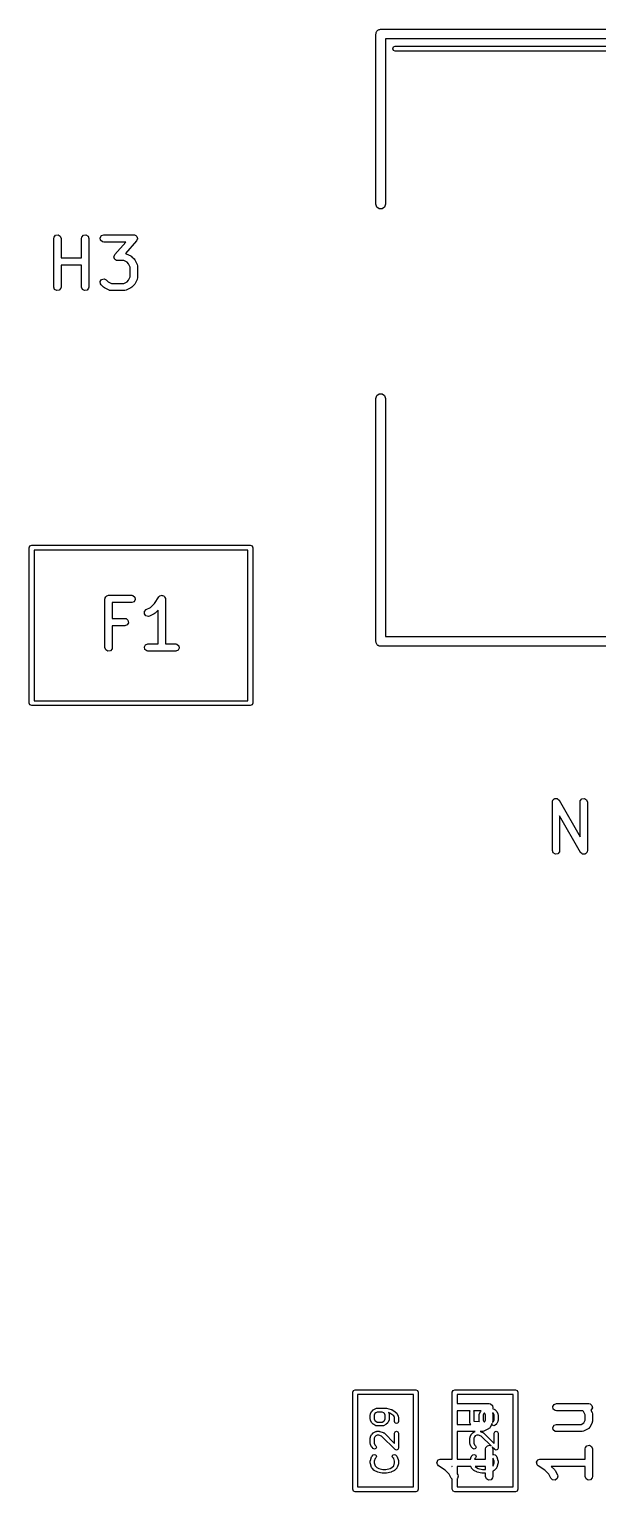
# Model space of a CAD drawing. Extents: x 0.14 to 2.87, y -2.36 to 0.08.
# Drawn here: x 0.143 to 0.604, y -1.19 to -0.005 of the extents above; entities that cross this region are included whole.
import ezdxf

# ---------------------------------------------------------------- set-up
doc = ezdxf.new("R2010")
doc.units = 0
doc.header["$MEASUREMENT"] = 0
doc.layers.add('BLACK', color=7, linetype='CONTINUOUS')

msp = doc.modelspace()

# ---------------------------------------------------------------- linework, layer by layer
at = {"layer": 'BLACK', "linetype": 'CONTINUOUS'}
for p, q in [((0.424016, -0.009035), (0.424208, -0.008442)), ((0.424016, -0.14683), (0.424016, -0.009035)), ((0.424208, -0.007819), (0.424575, -0.007314)), ((0.424208, -0.008442), (0.424208, -0.007819)), ((0.424575, -0.007314), (0.424768, -0.006721)), ((0.424768, -0.006721), (0.425272, -0.006354)), ((0.425272, -0.006354), (0.425639, -0.00585)), ((0.425639, -0.00585), (0.426232, -0.005657)), ((0.426232, -0.005657), (0.426736, -0.005291)), ((0.426736, -0.005291), (0.42736, -0.005291)), ((0.42736, -0.005291), (0.427953, -0.005098)), ((0.427953, -0.005098), (0.979134, -0.005098)), ((0.975197, -0.012972), (0.43189, -0.012972)), ((0.43189, -0.012972), (0.43189, -0.14683)), ((0.437795, -0.020846), (0.438372, -0.019454)), ((0.438372, -0.022238), (0.437795, -0.020846)), ((0.438372, -0.019454), (0.439764, -0.018878)), ((0.439764, -0.022815), (0.438372, -0.022238)), ((0.439764, -0.018878), (0.967323, -0.018878)), ((0.967323, -0.022815), (0.439764, -0.022815)), ((0.424768, -0.149145), (0.424016, -0.14683)), ((0.426736, -0.150575), (0.424768, -0.149145)), ((0.429169, -0.150575), (0.426736, -0.150575)), ((0.431138, -0.149145), (0.429169, -0.150575)), ((0.43189, -0.14683), (0.431138, -0.149145)), ((0.163114, -0.174599), (0.163292, -0.173589)), ((0.163114, -0.213969), (0.163114, -0.174599)), ((0.163292, -0.173589), (0.16459, -0.172042)), ((0.16459, -0.172042), (0.166579, -0.171691)), ((0.166579, -0.171691), (0.168329, -0.172701)), ((0.168329, -0.172701), (0.169019, -0.174599)), ((0.169019, -0.174599), (0.169019, -0.190394)), ((0.185611, -0.174599), (0.185789, -0.173589)), ((0.185611, -0.190394), (0.185611, -0.174599)), ((0.185789, -0.173589), (0.187088, -0.172042)), ((0.187088, -0.172042), (0.189077, -0.171691)), ((0.189077, -0.171691), (0.190826, -0.172701)), ((0.190826, -0.172701), (0.191517, -0.174599)), ((0.191517, -0.174599), (0.191517, -0.213969)), ((0.200654, -0.174086), (0.201664, -0.172337)), ((0.201005, -0.176076), (0.200654, -0.174086)), ((0.202552, -0.177374), (0.201005, -0.176076)), ((0.201664, -0.172337), (0.203562, -0.171646)), ((0.203562, -0.177552), (0.202552, -0.177374)), ((0.203562, -0.171646), (0.227934, -0.171646)), ((0.221427, -0.177552), (0.203562, -0.177552)), ((0.212588, -0.187653), (0.221427, -0.177552)), ((0.230156, -0.176544), (0.2212, -0.186779)), ((0.227934, -0.171646), (0.228371, -0.171724)), ((0.228371, -0.171724), (0.228507, -0.171703)), ((0.228507, -0.171703), (0.228611, -0.171766)), ((0.228611, -0.171766), (0.228944, -0.171824)), ((0.228944, -0.171824), (0.229554, -0.172336)), ((0.229554, -0.172336), (0.230235, -0.172748)), ((0.230444, -0.175801), (0.230156, -0.176544)), ((0.230235, -0.172748), (0.230311, -0.172971)), ((0.230311, -0.172971), (0.230491, -0.173123)), ((0.230842, -0.175112), (0.230444, -0.175801)), ((0.230491, -0.173123), (0.230629, -0.173907)), ((0.230629, -0.173907), (0.230886, -0.17466)), ((0.230886, -0.17466), (0.230801, -0.17488)), ((0.230801, -0.17488), (0.230842, -0.175112)), ((0.211859, -0.189536), (0.211944, -0.189317)), ((0.212115, -0.19029), (0.211859, -0.189536)), ((0.211903, -0.189085), (0.212301, -0.188395)), ((0.211944, -0.189317), (0.211903, -0.189085)), ((0.212301, -0.188395), (0.212588, -0.187653)), ((0.2212, -0.186779), (0.221445, -0.186823)), ((0.221445, -0.186823), (0.22158, -0.186936)), ((0.22158, -0.186936), (0.221755, -0.186956)), ((0.221755, -0.186956), (0.225505, -0.188831)), ((0.225505, -0.188831), (0.226214, -0.189357)), ((0.226214, -0.189357), (0.226272, -0.189384)), ((0.226272, -0.189384), (0.228147, -0.191259)), ((0.169019, -0.190394), (0.185611, -0.190394)), ((0.185611, -0.1963), (0.169019, -0.1963)), ((0.169019, -0.1963), (0.169019, -0.213969)), ((0.185611, -0.213969), (0.185611, -0.1963)), ((0.212253, -0.191074), (0.212115, -0.19029)), ((0.212434, -0.191225), (0.212253, -0.191074)), ((0.21251, -0.191448), (0.212434, -0.191225)), ((0.213191, -0.19186), (0.21251, -0.191448)), ((0.213801, -0.192372), (0.213191, -0.19186)), ((0.214133, -0.192431), (0.213801, -0.192372)), ((0.214238, -0.192494), (0.214133, -0.192431)), ((0.214373, -0.192473), (0.214238, -0.192494)), ((0.214811, -0.19255), (0.214373, -0.192473)), ((0.219738, -0.19255), (0.214811, -0.19255)), ((0.222435, -0.193899), (0.219738, -0.19255)), ((0.223632, -0.195096), (0.222435, -0.193899)), ((0.224981, -0.197793), (0.223632, -0.195096)), ((0.224981, -0.205773), (0.224981, -0.197793)), ((0.228147, -0.191259), (0.228653, -0.191982)), ((0.228653, -0.191982), (0.2287, -0.192026)), ((0.2287, -0.192026), (0.230575, -0.195776)), ((0.230575, -0.195776), (0.230867, -0.196759)), ((0.230867, -0.196759), (0.230826, -0.19693)), ((0.230826, -0.19693), (0.230887, -0.197096)), ((0.230887, -0.197096), (0.230887, -0.20647)), ((0.20071, -0.209455), (0.201868, -0.207801)), ((0.200886, -0.211468), (0.20071, -0.209455)), ((0.201474, -0.212308), (0.200886, -0.211468)), ((0.203349, -0.214182), (0.201474, -0.212308)), ((0.201868, -0.207801), (0.203819, -0.207278)), ((0.203819, -0.207278), (0.20565, -0.208132)), ((0.20565, -0.208132), (0.207186, -0.209668)), ((0.207186, -0.209668), (0.209883, -0.211016)), ((0.209883, -0.211016), (0.219738, -0.211016)), ((0.219738, -0.211016), (0.222435, -0.209668)), ((0.222435, -0.209668), (0.223632, -0.208471)), ((0.223632, -0.208471), (0.224981, -0.205773)), ((0.228147, -0.212308), (0.226272, -0.214182)), ((0.228174, -0.212249), (0.228147, -0.212308)), ((0.2287, -0.21154), (0.228174, -0.212249)), ((0.230575, -0.207791), (0.2287, -0.21154)), ((0.230595, -0.207615), (0.230575, -0.207791)), ((0.230709, -0.20748), (0.230595, -0.207615)), ((0.230887, -0.20647), (0.230709, -0.20748)), ((0.163805, -0.215867), (0.163114, -0.213969)), ((0.165554, -0.216877), (0.163805, -0.215867)), ((0.167543, -0.216526), (0.165554, -0.216877)), ((0.168841, -0.214979), (0.167543, -0.216526)), ((0.169019, -0.213969), (0.168841, -0.214979)), ((0.186302, -0.215867), (0.185611, -0.213969)), ((0.188051, -0.216877), (0.186302, -0.215867)), ((0.19004, -0.216526), (0.188051, -0.216877)), ((0.191339, -0.214979), (0.19004, -0.216526)), ((0.191517, -0.213969), (0.191339, -0.214979)), ((0.203407, -0.21421), (0.203349, -0.214182)), ((0.204116, -0.214736), (0.203407, -0.21421)), ((0.207866, -0.21661), (0.204116, -0.214736)), ((0.208041, -0.21663), (0.207866, -0.21661)), ((0.208176, -0.216744), (0.208041, -0.21663)), ((0.209186, -0.216922), (0.208176, -0.216744)), ((0.220435, -0.216922), (0.209186, -0.216922)), ((0.220601, -0.216862), (0.220435, -0.216922)), ((0.220772, -0.216903), (0.220601, -0.216862)), ((0.221755, -0.21661), (0.220772, -0.216903)), ((0.225505, -0.214736), (0.221755, -0.21661)), ((0.225549, -0.214689), (0.225505, -0.214736)), ((0.226272, -0.214182), (0.225549, -0.214689)), ((0.424016, -0.304311), (0.424768, -0.301997)), ((0.424016, -0.501161), (0.424016, -0.304311)), ((0.424768, -0.301997), (0.426736, -0.300566)), ((0.426736, -0.300566), (0.429169, -0.300566)), ((0.429169, -0.300566), (0.431138, -0.301997)), ((0.431138, -0.301997), (0.43189, -0.304311)), ((0.43189, -0.304311), (0.43189, -0.497224)), ((0.143209, -0.425197), (0.143785, -0.423805)), ((0.143209, -0.551181), (0.143209, -0.425197)), ((0.143785, -0.423805), (0.145177, -0.423228)), ((0.145177, -0.423228), (0.322343, -0.423228)), ((0.322343, -0.423228), (0.323734, -0.423805)), ((0.323734, -0.423805), (0.324311, -0.425197)), ((0.324311, -0.425197), (0.324311, -0.551181)), ((0.147146, -0.427165), (0.147146, -0.549213)), ((0.320374, -0.427165), (0.147146, -0.427165)), ((0.320374, -0.549213), (0.320374, -0.427165)), ((0.20456, -0.466725), (0.204628, -0.466342)), ((0.20456, -0.506095), (0.20456, -0.466725)), ((0.204605, -0.466212), (0.204671, -0.466099)), ((0.204628, -0.466342), (0.204605, -0.466212)), ((0.204671, -0.466099), (0.204738, -0.465715)), ((0.204738, -0.465715), (0.205232, -0.465128)), ((0.205232, -0.465128), (0.205615, -0.464463)), ((0.205615, -0.464463), (0.205865, -0.464372)), ((0.205865, -0.464372), (0.206037, -0.464168)), ((0.206037, -0.464168), (0.206792, -0.464035)), ((0.206792, -0.464035), (0.207513, -0.463772)), ((0.207513, -0.463772), (0.226261, -0.463772)), ((0.226261, -0.469678), (0.210466, -0.469678)), ((0.210466, -0.469678), (0.210466, -0.48252)), ((0.226261, -0.463772), (0.227271, -0.46395)), ((0.228159, -0.468987), (0.226261, -0.469678)), ((0.227271, -0.46395), (0.228818, -0.465249)), ((0.229169, -0.467238), (0.228159, -0.468987)), ((0.228818, -0.465249), (0.229169, -0.467238)), ((0.238064, -0.475333), (0.241385, -0.473672)), ((0.241385, -0.473672), (0.244588, -0.470468)), ((0.244588, -0.470468), (0.248176, -0.465087)), ((0.248176, -0.465087), (0.248884, -0.464346)), ((0.248884, -0.464346), (0.249047, -0.464298)), ((0.249047, -0.464298), (0.249156, -0.464168)), ((0.249156, -0.464168), (0.25, -0.464019)), ((0.25, -0.464019), (0.250823, -0.463779)), ((0.250823, -0.463779), (0.250978, -0.463847)), ((0.250978, -0.463847), (0.251145, -0.463817)), ((0.251145, -0.463817), (0.251888, -0.464246)), ((0.251888, -0.464246), (0.252672, -0.46459)), ((0.252672, -0.46459), (0.252748, -0.464742)), ((0.252748, -0.464742), (0.252895, -0.464827)), ((0.252895, -0.464827), (0.253188, -0.465632)), ((0.253188, -0.465632), (0.253568, -0.466401)), ((0.253568, -0.466401), (0.253527, -0.466566)), ((0.253527, -0.466566), (0.253585, -0.466725)), ((0.253585, -0.466725), (0.253585, -0.503142)), ((0.210466, -0.48252), (0.220636, -0.48252)), ((0.220636, -0.48252), (0.221646, -0.482698)), ((0.221646, -0.482698), (0.223194, -0.483996)), ((0.223194, -0.483996), (0.223544, -0.485986)), ((0.236554, -0.478816), (0.236675, -0.476799)), ((0.237757, -0.480438), (0.236554, -0.478816)), ((0.236675, -0.476799), (0.238064, -0.475333)), ((0.239722, -0.480907), (0.237757, -0.480438)), ((0.240705, -0.480615), (0.239722, -0.480907)), ((0.244454, -0.47874), (0.240705, -0.480615)), ((0.244498, -0.478693), (0.244454, -0.47874)), ((0.245222, -0.478187), (0.244498, -0.478693)), ((0.24768, -0.475729), (0.245222, -0.478187)), ((0.24768, -0.503142), (0.24768, -0.475729)), ((0.220636, -0.488426), (0.210466, -0.488426)), ((0.210466, -0.488426), (0.210466, -0.506095)), ((0.222534, -0.487735), (0.220636, -0.488426)), ((0.223544, -0.485986), (0.222534, -0.487735)), ((0.43189, -0.497224), (0.975197, -0.497224)), ((0.205251, -0.507993), (0.20456, -0.506095)), ((0.207, -0.509003), (0.205251, -0.507993)), ((0.208989, -0.508652), (0.207, -0.509003)), ((0.210288, -0.507105), (0.208989, -0.508652)), ((0.210466, -0.506095), (0.210288, -0.507105)), ((0.236476, -0.505582), (0.237486, -0.503833)), ((0.236827, -0.507572), (0.236476, -0.505582)), ((0.238374, -0.50887), (0.236827, -0.507572)), ((0.237486, -0.503833), (0.239384, -0.503142)), ((0.239384, -0.509048), (0.238374, -0.50887)), ((0.239384, -0.503142), (0.24768, -0.503142)), ((0.261881, -0.509048), (0.239384, -0.509048)), ((0.253585, -0.503142), (0.261881, -0.503142)), ((0.261881, -0.503142), (0.262891, -0.503321)), ((0.263779, -0.508357), (0.261881, -0.509048)), ((0.262891, -0.503321), (0.264438, -0.504619)), ((0.264789, -0.506608), (0.263779, -0.508357)), ((0.264438, -0.504619), (0.264789, -0.506608)), ((0.424208, -0.501754), (0.424016, -0.501161)), ((0.424208, -0.502378), (0.424208, -0.501754)), ((0.424575, -0.502882), (0.424208, -0.502378)), ((0.424768, -0.503475), (0.424575, -0.502882)), ((0.425272, -0.503842), (0.424768, -0.503475)), ((0.425639, -0.504346), (0.425272, -0.503842)), ((0.426232, -0.504539), (0.425639, -0.504346)), ((0.426736, -0.504905), (0.426232, -0.504539)), ((0.42736, -0.504905), (0.426736, -0.504905)), ((0.427953, -0.505098), (0.42736, -0.504905)), ((0.979134, -0.505098), (0.427953, -0.505098)), ((0.143785, -0.552573), (0.143209, -0.551181)), ((0.145177, -0.55315), (0.143785, -0.552573)), ((0.322343, -0.55315), (0.145177, -0.55315)), ((0.147146, -0.549213), (0.320374, -0.549213)), ((0.323734, -0.552573), (0.322343, -0.55315)), ((0.324311, -0.551181), (0.323734, -0.552573)), ((0.567107, -0.631292), (0.567285, -0.630282)), ((0.567107, -0.670662), (0.567107, -0.631292)), ((0.567285, -0.630282), (0.567461, -0.630073)), ((0.567461, -0.630073), (0.567509, -0.629804)), ((0.567509, -0.629804), (0.568094, -0.629318)), ((0.568094, -0.629318), (0.568584, -0.628735)), ((0.568584, -0.628735), (0.568852, -0.628687)), ((0.568852, -0.628687), (0.569062, -0.628513)), ((0.569062, -0.628513), (0.569823, -0.628516)), ((0.569823, -0.628516), (0.570573, -0.628384)), ((0.570573, -0.628384), (0.570809, -0.628521)), ((0.570809, -0.628521), (0.571082, -0.628522)), ((0.571082, -0.628522), (0.571663, -0.629014)), ((0.571663, -0.629014), (0.572322, -0.629394)), ((0.572322, -0.629394), (0.572415, -0.629651)), ((0.572415, -0.629651), (0.572624, -0.629827)), ((0.572624, -0.629827), (0.589604, -0.659543)), ((0.589604, -0.631292), (0.589782, -0.630282)), ((0.589604, -0.659543), (0.589604, -0.631292)), ((0.589782, -0.630282), (0.591081, -0.628735)), ((0.591081, -0.628735), (0.59307, -0.628384)), ((0.59307, -0.628384), (0.594819, -0.629394)), ((0.594819, -0.629394), (0.59551, -0.631292)), ((0.59551, -0.631292), (0.59551, -0.670662)), ((0.589993, -0.672127), (0.573013, -0.642411)), ((0.573013, -0.642411), (0.573013, -0.670662)), ((0.567798, -0.67256), (0.567107, -0.670662)), ((0.569547, -0.67357), (0.567798, -0.67256)), ((0.571536, -0.673219), (0.569547, -0.67357)), ((0.572835, -0.671672), (0.571536, -0.673219)), ((0.573013, -0.670662), (0.572835, -0.671672)), ((0.590202, -0.672304), (0.589993, -0.672127)), ((0.590295, -0.67256), (0.590202, -0.672304)), ((0.590954, -0.672941), (0.590295, -0.67256)), ((0.591535, -0.673432), (0.590954, -0.672941)), ((0.591808, -0.673434), (0.591535, -0.673432)), ((0.592044, -0.67357), (0.591808, -0.673434)), ((0.592794, -0.673438), (0.592044, -0.67357)), ((0.593555, -0.673441), (0.592794, -0.673438)), ((0.593765, -0.673267), (0.593555, -0.673441)), ((0.594034, -0.673219), (0.593765, -0.673267)), ((0.594523, -0.672636), (0.594034, -0.673219)), ((0.595108, -0.67215), (0.594523, -0.672636)), ((0.595156, -0.671881), (0.595108, -0.67215)), ((0.595332, -0.671672), (0.595156, -0.671881)), ((0.59551, -0.670662), (0.595332, -0.671672)), ((0.405315, -1.10945), (0.405892, -1.10806)), ((0.405315, -1.18819), (0.405315, -1.10945)), ((0.405892, -1.10806), (0.407283, -1.10748)), ((0.407283, -1.10748), (0.456496, -1.10748)), ((0.409252, -1.11142), (0.409252, -1.18622)), ((0.454528, -1.11142), (0.409252, -1.11142)), ((0.454528, -1.18622), (0.454528, -1.11142)), ((0.456496, -1.10748), (0.457888, -1.10806)), ((0.457888, -1.10806), (0.458465, -1.10945)), ((0.458465, -1.10945), (0.458465, -1.18819)), ((0.486024, -1.10945), (0.4866, -1.10806)), ((0.486024, -1.16368), (0.486024, -1.10945)), ((0.4866, -1.10806), (0.487992, -1.10748)), ((0.487992, -1.10748), (0.537205, -1.10748)), ((0.489961, -1.11142), (0.489961, -1.11868)), ((0.535236, -1.11142), (0.489961, -1.11142)), ((0.535236, -1.18622), (0.535236, -1.11142)), ((0.537205, -1.10748), (0.538597, -1.10806)), ((0.538597, -1.10806), (0.539173, -1.10945)), ((0.539173, -1.10945), (0.539173, -1.18819)), ((0.419739, -1.12702), (0.420676, -1.12515)), ((0.420676, -1.12515), (0.420872, -1.12498)), ((0.420872, -1.12498), (0.420971, -1.12474)), ((0.420971, -1.12474), (0.421909, -1.1238)), ((0.421909, -1.1238), (0.422148, -1.1237)), ((0.422148, -1.1237), (0.422318, -1.12351)), ((0.422318, -1.12351), (0.424193, -1.12257)), ((0.425269, -1.12555), (0.423955, -1.12621)), ((0.424193, -1.12257), (0.424558, -1.12254)), ((0.424558, -1.12254), (0.424897, -1.1224)), ((0.424897, -1.1224), (0.432396, -1.1224)), ((0.429212, -1.12555), (0.425269, -1.12555)), ((0.430526, -1.12621), (0.429212, -1.12555)), ((0.432396, -1.1224), (0.432581, -1.12248)), ((0.432581, -1.12248), (0.432778, -1.12245)), ((0.432778, -1.12245), (0.436528, -1.12339)), ((0.436528, -1.12339), (0.436749, -1.12355)), ((0.436749, -1.12355), (0.437019, -1.12361)), ((0.437019, -1.12361), (0.439831, -1.12548)), ((0.439831, -1.12548), (0.439922, -1.12561)), ((0.439922, -1.12561), (0.440071, -1.12568)), ((0.440071, -1.12568), (0.441009, -1.12661)), ((0.489961, -1.11868), (0.515938, -1.11868)), ((0.500417, -1.12459), (0.489961, -1.12459)), ((0.489961, -1.12459), (0.489961, -1.13555)), ((0.500281, -1.12492), (0.500417, -1.12459)), ((0.500281, -1.13429), (0.500281, -1.12492)), ((0.509331, -1.12459), (0.503295, -1.12459)), ((0.503295, -1.12459), (0.503431, -1.12492)), ((0.503431, -1.12492), (0.503431, -1.13286)), ((0.507947, -1.12702), (0.508884, -1.12515)), ((0.508884, -1.12515), (0.50908, -1.12498)), ((0.50908, -1.12498), (0.509179, -1.12474)), ((0.509179, -1.12474), (0.509331, -1.12459)), ((0.515938, -1.11868), (0.516948, -1.11886)), ((0.516948, -1.11886), (0.518495, -1.12016)), ((0.518495, -1.12016), (0.518846, -1.12215)), ((0.518846, -1.12215), (0.518578, -1.12261)), ((0.518578, -1.12261), (0.520371, -1.12351)), ((0.520371, -1.12351), (0.520541, -1.1237)), ((0.520541, -1.1237), (0.52078, -1.1238)), ((0.52078, -1.1238), (0.521717, -1.12474)), ((0.521717, -1.12474), (0.521817, -1.12498)), ((0.521817, -1.12498), (0.522012, -1.12515)), ((0.522012, -1.12515), (0.52295, -1.12702)), ((0.567492, -1.12112), (0.568502, -1.11937)), ((0.567843, -1.12311), (0.567492, -1.12112)), ((0.56939, -1.12441), (0.567843, -1.12311)), ((0.568502, -1.11937), (0.5704, -1.11868)), ((0.5704, -1.12459), (0.56939, -1.12441)), ((0.5704, -1.11868), (0.596646, -1.11868)), ((0.591674, -1.12459), (0.5704, -1.12459)), ((0.592345, -1.12526), (0.591674, -1.12459)), ((0.593694, -1.12796), (0.592345, -1.12526)), ((0.596646, -1.11868), (0.597656, -1.11886)), ((0.597656, -1.11886), (0.599204, -1.12016)), ((0.598544, -1.1239), (0.598309, -1.12398)), ((0.598309, -1.12398), (0.599287, -1.12594)), ((0.599554, -1.12215), (0.598544, -1.1239)), ((0.599204, -1.12016), (0.599554, -1.12215)), ((0.419573, -1.12773), (0.419713, -1.12739)), ((0.419573, -1.13148), (0.419573, -1.12773)), ((0.419713, -1.13182), (0.419573, -1.13148)), ((0.419713, -1.12739), (0.419739, -1.12702)), ((0.419739, -1.13218), (0.419713, -1.13182)), ((0.420676, -1.13406), (0.419739, -1.13218)), ((0.420872, -1.13423), (0.420676, -1.13406)), ((0.420971, -1.13447), (0.420872, -1.13423)), ((0.421909, -1.1354), (0.420971, -1.13447)), ((0.422148, -1.1355), (0.421909, -1.1354)), ((0.422318, -1.1357), (0.422148, -1.1355)), ((0.424193, -1.13664), (0.422318, -1.1357)), ((0.423379, -1.12679), (0.422722, -1.1281)), ((0.422722, -1.1281), (0.422722, -1.13111)), ((0.422722, -1.13111), (0.423379, -1.13242)), ((0.423955, -1.12621), (0.423379, -1.12679)), ((0.423379, -1.13242), (0.423955, -1.133)), ((0.423955, -1.133), (0.425269, -1.13365)), ((0.424558, -1.13666), (0.424193, -1.13664)), ((0.424897, -1.1368), (0.424558, -1.13666)), ((0.429584, -1.1368), (0.424897, -1.1368)), ((0.425269, -1.13365), (0.429212, -1.13365)), ((0.429212, -1.13365), (0.430526, -1.133)), ((0.429923, -1.13666), (0.429584, -1.1368)), ((0.430288, -1.13664), (0.429923, -1.13666)), ((0.432163, -1.1357), (0.430288, -1.13664)), ((0.431102, -1.12679), (0.430526, -1.12621)), ((0.430526, -1.133), (0.431102, -1.13242)), ((0.431759, -1.1281), (0.431102, -1.12679)), ((0.431102, -1.13242), (0.431759, -1.13111)), ((0.431759, -1.13111), (0.431759, -1.1281)), ((0.432333, -1.1355), (0.432163, -1.1357)), ((0.432572, -1.1354), (0.432333, -1.1355)), ((0.43351, -1.13447), (0.432572, -1.1354)), ((0.433609, -1.13423), (0.43351, -1.13447)), ((0.433805, -1.13406), (0.433609, -1.13423)), ((0.434742, -1.13218), (0.433805, -1.13406)), ((0.435499, -1.12638), (0.434265, -1.12607)), ((0.434265, -1.12607), (0.434742, -1.12702)), ((0.434742, -1.12702), (0.434768, -1.12739)), ((0.434768, -1.13182), (0.434742, -1.13218)), ((0.434768, -1.12739), (0.434908, -1.12773)), ((0.434908, -1.13148), (0.434768, -1.13182)), ((0.434908, -1.12773), (0.434908, -1.13148)), ((0.437955, -1.12801), (0.435499, -1.12638)), ((0.438601, -1.12866), (0.437955, -1.12801)), ((0.439258, -1.12997), (0.438601, -1.12866)), ((0.439258, -1.13335), (0.439258, -1.12997)), ((0.439719, -1.13447), (0.439258, -1.13335)), ((0.440833, -1.13493), (0.439719, -1.13447)), ((0.441946, -1.13447), (0.440833, -1.13493)), ((0.441009, -1.12661), (0.441108, -1.12685)), ((0.441108, -1.12685), (0.441304, -1.12702)), ((0.441304, -1.12702), (0.442241, -1.1289)), ((0.442407, -1.13335), (0.441946, -1.13447)), ((0.442241, -1.1289), (0.442267, -1.12926)), ((0.442267, -1.12926), (0.442407, -1.1296)), ((0.442407, -1.1296), (0.442407, -1.13335)), ((0.489961, -1.13555), (0.501109, -1.13555)), ((0.500484, -1.13478), (0.500281, -1.13429)), ((0.500637, -1.13529), (0.500484, -1.13478)), ((0.500711, -1.13533), (0.500637, -1.13529)), ((0.500743, -1.1354), (0.500711, -1.13533)), ((0.501109, -1.13555), (0.500743, -1.1354)), ((0.503431, -1.13286), (0.50805, -1.13333)), ((0.507781, -1.12773), (0.507921, -1.12739)), ((0.507781, -1.13241), (0.507781, -1.12773)), ((0.507921, -1.13275), (0.507781, -1.13241)), ((0.507921, -1.12739), (0.507947, -1.12702)), ((0.507947, -1.13312), (0.507921, -1.13275)), ((0.50805, -1.13333), (0.507947, -1.13312)), ((0.511587, -1.12679), (0.51093, -1.1281)), ((0.51093, -1.1281), (0.51093, -1.13204)), ((0.51093, -1.13204), (0.511587, -1.13336)), ((0.512129, -1.12624), (0.511587, -1.12679)), ((0.511587, -1.13336), (0.512129, -1.1339)), ((0.512985, -1.12796), (0.512129, -1.12624)), ((0.512129, -1.1339), (0.512985, -1.13219)), ((0.512985, -1.13219), (0.512985, -1.12796)), ((0.51821, -1.13494), (0.516704, -1.13795)), ((0.518092, -1.13523), (0.51821, -1.13494)), ((0.518553, -1.13634), (0.518092, -1.13523)), ((0.519666, -1.1368), (0.518553, -1.13634)), ((0.518594, -1.13407), (0.51931, -1.13336)), ((0.518599, -1.13403), (0.518594, -1.13407)), ((0.518712, -1.13389), (0.518599, -1.13403)), ((0.518734, -1.12621), (0.518646, -1.12617)), ((0.518646, -1.12617), (0.518871, -1.12692)), ((0.518891, -1.13288), (0.518712, -1.13389)), ((0.51931, -1.12679), (0.518734, -1.12621)), ((0.518871, -1.12692), (0.51883, -1.12709)), ((0.51883, -1.12709), (0.518891, -1.12726)), ((0.518891, -1.12726), (0.518891, -1.13288)), ((0.519966, -1.1281), (0.51931, -1.12679)), ((0.51931, -1.13336), (0.519966, -1.13204)), ((0.52078, -1.13634), (0.519666, -1.1368)), ((0.519966, -1.13204), (0.519966, -1.1281)), ((0.521717, -1.1354), (0.52078, -1.13634)), ((0.521817, -1.13516), (0.521717, -1.1354)), ((0.522012, -1.13499), (0.521817, -1.13516)), ((0.52295, -1.13312), (0.522012, -1.13499)), ((0.52295, -1.12702), (0.522976, -1.12739)), ((0.522976, -1.13275), (0.52295, -1.13312)), ((0.522976, -1.12739), (0.523116, -1.12773)), ((0.523116, -1.13241), (0.522976, -1.13275)), ((0.523116, -1.12773), (0.523116, -1.13241)), ((0.567492, -1.13799), (0.568502, -1.13625)), ((0.568502, -1.13625), (0.5704, -1.13555)), ((0.5704, -1.13555), (0.590325, -1.13555)), ((0.590325, -1.13555), (0.592571, -1.13443)), ((0.592571, -1.13443), (0.593694, -1.13219)), ((0.593694, -1.13219), (0.593694, -1.12796)), ((0.599287, -1.1342), (0.597413, -1.13795)), ((0.599287, -1.12594), (0.59958, -1.12692)), ((0.599308, -1.13403), (0.599287, -1.1342)), ((0.599421, -1.13389), (0.599308, -1.13403)), ((0.599599, -1.13288), (0.599421, -1.13389)), ((0.59958, -1.12692), (0.599539, -1.12709)), ((0.599539, -1.12709), (0.599599, -1.12726)), ((0.599599, -1.12726), (0.599599, -1.13288)), ((0.419573, -1.14648), (0.419713, -1.14614)), ((0.419573, -1.15116), (0.419573, -1.14648)), ((0.419713, -1.14614), (0.419739, -1.14577)), ((0.419739, -1.14577), (0.420676, -1.1439)), ((0.420676, -1.1439), (0.420872, -1.14373)), ((0.420872, -1.14373), (0.420971, -1.14349)), ((0.420971, -1.14349), (0.421909, -1.14255)), ((0.421909, -1.14255), (0.422148, -1.14245)), ((0.422148, -1.14245), (0.422318, -1.14225)), ((0.422318, -1.14225), (0.424193, -1.14132)), ((0.423379, -1.14553), (0.422722, -1.14685)), ((0.422722, -1.14685), (0.422722, -1.15079)), ((0.423955, -1.14496), (0.423379, -1.14553)), ((0.425269, -1.1443), (0.423955, -1.14496)), ((0.424193, -1.14132), (0.424558, -1.14129)), ((0.424558, -1.14129), (0.424897, -1.14115)), ((0.424897, -1.14115), (0.426772, -1.14115)), ((0.426516, -1.1443), (0.425269, -1.1443)), ((0.428733, -1.14504), (0.426516, -1.1443)), ((0.426772, -1.14115), (0.427011, -1.14125)), ((0.427011, -1.14125), (0.42727, -1.14123)), ((0.42727, -1.14123), (0.430082, -1.14217)), ((0.439719, -1.15603), (0.428733, -1.14504)), ((0.430082, -1.14217), (0.430359, -1.14241)), ((0.430359, -1.14241), (0.430698, -1.14255)), ((0.430698, -1.14255), (0.439258, -1.15111)), ((0.439258, -1.14273), (0.439719, -1.14161)), ((0.439258, -1.15111), (0.439258, -1.14273)), ((0.439719, -1.14161), (0.440833, -1.14115)), ((0.440833, -1.14115), (0.441946, -1.14161)), ((0.441946, -1.14161), (0.442407, -1.14273)), ((0.442407, -1.14273), (0.442407, -1.15491)), ((0.489961, -1.14146), (0.489961, -1.16368)), ((0.504615, -1.14146), (0.489961, -1.14146)), ((0.500281, -1.14648), (0.500422, -1.14614)), ((0.500281, -1.15116), (0.500281, -1.14648)), ((0.500422, -1.14614), (0.500448, -1.14577)), ((0.500448, -1.14577), (0.501385, -1.1439)), ((0.501385, -1.1439), (0.501581, -1.14373)), ((0.501581, -1.14373), (0.50168, -1.14349)), ((0.50168, -1.14349), (0.502617, -1.14255)), ((0.502617, -1.14255), (0.502857, -1.14245)), ((0.502857, -1.14245), (0.503027, -1.14225)), ((0.503027, -1.14225), (0.504615, -1.14146)), ((0.504088, -1.14553), (0.503431, -1.14685)), ((0.503431, -1.14685), (0.503431, -1.15079)), ((0.504664, -1.14496), (0.504088, -1.14553)), ((0.505978, -1.1443), (0.504664, -1.14496)), ((0.507225, -1.1443), (0.505978, -1.1443)), ((0.509442, -1.14504), (0.507225, -1.1443)), ((0.510313, -1.14146), (0.508664, -1.14146)), ((0.508664, -1.14146), (0.510791, -1.14217)), ((0.517455, -1.15305), (0.509442, -1.14504)), ((0.510479, -1.1414), (0.510313, -1.14146)), ((0.510651, -1.14144), (0.510479, -1.1414)), ((0.511634, -1.14115), (0.510651, -1.14144)), ((0.510791, -1.14217), (0.511068, -1.14241)), ((0.511068, -1.14241), (0.511406, -1.14255)), ((0.511406, -1.14255), (0.519966, -1.15111)), ((0.515384, -1.13927), (0.511634, -1.14115)), ((0.515687, -1.13895), (0.515384, -1.13927)), ((0.516093, -1.13878), (0.515687, -1.13895)), ((0.516704, -1.13795), (0.516093, -1.13878)), ((0.519966, -1.14273), (0.520428, -1.14161)), ((0.519966, -1.15111), (0.519966, -1.14273)), ((0.520428, -1.14161), (0.521541, -1.14115)), ((0.521541, -1.14115), (0.522655, -1.14161)), ((0.522655, -1.14161), (0.523116, -1.14273)), ((0.523116, -1.14273), (0.523116, -1.15491)), ((0.567843, -1.13998), (0.567492, -1.13799)), ((0.56939, -1.14128), (0.567843, -1.13998)), ((0.5704, -1.14146), (0.56939, -1.14128)), ((0.591022, -1.14146), (0.5704, -1.14146)), ((0.591188, -1.1414), (0.591022, -1.14146)), ((0.59136, -1.14144), (0.591188, -1.1414)), ((0.592343, -1.14115), (0.59136, -1.14144)), ((0.596092, -1.13927), (0.592343, -1.14115)), ((0.596396, -1.13895), (0.596092, -1.13927)), ((0.596802, -1.13878), (0.596396, -1.13895)), ((0.597413, -1.13795), (0.596802, -1.13878)), ((0.419713, -1.1515), (0.419573, -1.15116)), ((0.419739, -1.15187), (0.419713, -1.1515)), ((0.420676, -1.15374), (0.419739, -1.15187)), ((0.420872, -1.15391), (0.420676, -1.15374)), ((0.420831, -1.16164), (0.420971, -1.1613)), ((0.420971, -1.15415), (0.420872, -1.15391)), ((0.421909, -1.15509), (0.420971, -1.15415)), ((0.420971, -1.1613), (0.421909, -1.16036)), ((0.423022, -1.15555), (0.421909, -1.15509)), ((0.421909, -1.16036), (0.423022, -1.1599)), ((0.422722, -1.15079), (0.423379, -1.1521)), ((0.424136, -1.15509), (0.423022, -1.15555)), ((0.423022, -1.1599), (0.424136, -1.16036)), ((0.423379, -1.1521), (0.424136, -1.15286)), ((0.424136, -1.15286), (0.424597, -1.15397)), ((0.424597, -1.15397), (0.424136, -1.15509)), ((0.424136, -1.16036), (0.424597, -1.16147)), ((0.437383, -1.16147), (0.437844, -1.16036)), ((0.437844, -1.16036), (0.438958, -1.1599)), ((0.438958, -1.1599), (0.440071, -1.16036)), ((0.440833, -1.15649), (0.439719, -1.15603)), ((0.440071, -1.16036), (0.441009, -1.1613)), ((0.441946, -1.15603), (0.440833, -1.15649)), ((0.441009, -1.1613), (0.441149, -1.16164)), ((0.442407, -1.15491), (0.441946, -1.15603)), ((0.442407, -1.15491), (0.442407, -1.15491)), ((0.500422, -1.1515), (0.500281, -1.15116)), ((0.500448, -1.15187), (0.500422, -1.1515)), ((0.501385, -1.15374), (0.500448, -1.15187)), ((0.501581, -1.15391), (0.501385, -1.15374)), ((0.50154, -1.16164), (0.50168, -1.1613)), ((0.50168, -1.15415), (0.501581, -1.15391)), ((0.502617, -1.15509), (0.50168, -1.15415)), ((0.50168, -1.1613), (0.502617, -1.16036)), ((0.503731, -1.15555), (0.502617, -1.15509)), ((0.502617, -1.16036), (0.503731, -1.1599)), ((0.503431, -1.15079), (0.504088, -1.1521)), ((0.504845, -1.15509), (0.503731, -1.15555)), ((0.503731, -1.1599), (0.504845, -1.16036)), ((0.504088, -1.1521), (0.504845, -1.15286)), ((0.504845, -1.15286), (0.505306, -1.15397)), ((0.505306, -1.15397), (0.504845, -1.15509)), ((0.504845, -1.16036), (0.505306, -1.16147)), ((0.512985, -1.15538), (0.513163, -1.15437)), ((0.512985, -1.16368), (0.512985, -1.15538)), ((0.513163, -1.15437), (0.514461, -1.15282)), ((0.514461, -1.15282), (0.516451, -1.15247)), ((0.516451, -1.15247), (0.517455, -1.15305)), ((0.520428, -1.15603), (0.51838, -1.15398)), ((0.51838, -1.15398), (0.518891, -1.15538)), ((0.518891, -1.15538), (0.518891, -1.16022)), ((0.518891, -1.16022), (0.519666, -1.1599)), ((0.519666, -1.1599), (0.52078, -1.16036)), ((0.521541, -1.15649), (0.520428, -1.15603)), ((0.52078, -1.16036), (0.521717, -1.1613)), ((0.522655, -1.15603), (0.521541, -1.15649)), ((0.521717, -1.1613), (0.521858, -1.16164)), ((0.523116, -1.15491), (0.522655, -1.15603)), ((0.523116, -1.15491), (0.523116, -1.15491)), ((0.593694, -1.15538), (0.593872, -1.15437)), ((0.593694, -1.16368), (0.593694, -1.15538)), ((0.593872, -1.15437), (0.59517, -1.15282)), ((0.59517, -1.15282), (0.597159, -1.15247)), ((0.597159, -1.15247), (0.598908, -1.15348)), ((0.598908, -1.15348), (0.599599, -1.15538)), ((0.599599, -1.15538), (0.599599, -1.17788)), ((0.419573, -1.16522), (0.419672, -1.16498)), ((0.419573, -1.1671), (0.419573, -1.16522)), ((0.419672, -1.16734), (0.419573, -1.1671)), ((0.419654, -1.16473), (0.420591, -1.16191)), ((0.419672, -1.16498), (0.419654, -1.16473)), ((0.419654, -1.1676), (0.419672, -1.16734)), ((0.420591, -1.17041), (0.419654, -1.1676)), ((0.420591, -1.16191), (0.420831, -1.16164)), ((0.420831, -1.17068), (0.420591, -1.17041)), ((0.420971, -1.17102), (0.420831, -1.17068)), ((0.422846, -1.1729), (0.420971, -1.17102)), ((0.423461, -1.16326), (0.422722, -1.16548)), ((0.422722, -1.16548), (0.422722, -1.16684)), ((0.422722, -1.16684), (0.423461, -1.16906)), ((0.423086, -1.173), (0.422846, -1.1729)), ((0.423255, -1.17319), (0.423086, -1.173)), ((0.42513, -1.17413), (0.423255, -1.17319)), ((0.424136, -1.16259), (0.423461, -1.16326)), ((0.423461, -1.16906), (0.424893, -1.17049)), ((0.424597, -1.16147), (0.424136, -1.16259)), ((0.424893, -1.17049), (0.426384, -1.17124)), ((0.426384, -1.17124), (0.429778, -1.17208)), ((0.429778, -1.17208), (0.432202, -1.17208)), ((0.432202, -1.17208), (0.435596, -1.17124)), ((0.435596, -1.17124), (0.437088, -1.17049)), ((0.438725, -1.17319), (0.43685, -1.17413)), ((0.437088, -1.17049), (0.438519, -1.16906)), ((0.437844, -1.16259), (0.437383, -1.16147)), ((0.438519, -1.16326), (0.437844, -1.16259)), ((0.439258, -1.16548), (0.438519, -1.16326)), ((0.438519, -1.16906), (0.439258, -1.16684)), ((0.438895, -1.173), (0.438725, -1.17319)), ((0.439134, -1.1729), (0.438895, -1.173)), ((0.441009, -1.17102), (0.439134, -1.1729)), ((0.439258, -1.16684), (0.439258, -1.16548)), ((0.441149, -1.17068), (0.441009, -1.17102)), ((0.441149, -1.16164), (0.441389, -1.16191)), ((0.441389, -1.17041), (0.441149, -1.17068)), ((0.441389, -1.16191), (0.442327, -1.16473)), ((0.442327, -1.1676), (0.441389, -1.17041)), ((0.442327, -1.16473), (0.442308, -1.16498)), ((0.442308, -1.16498), (0.442407, -1.16522)), ((0.442407, -1.1671), (0.442308, -1.16734)), ((0.442308, -1.16734), (0.442327, -1.1676)), ((0.442407, -1.16522), (0.442407, -1.1671)), ((0.473621, -1.16644), (0.473689, -1.16628)), ((0.473862, -1.16726), (0.473621, -1.16644)), ((0.47366, -1.16612), (0.474088, -1.16537)), ((0.473689, -1.16628), (0.47366, -1.16612)), ((0.474011, -1.16811), (0.473862, -1.16726)), ((0.474141, -1.16821), (0.474011, -1.16811)), ((0.474088, -1.16537), (0.474433, -1.16459)), ((0.474188, -1.16838), (0.474141, -1.16821)), ((0.47493, -1.16909), (0.474188, -1.16838)), ((0.474433, -1.16459), (0.474585, -1.16451)), ((0.474585, -1.16451), (0.47467, -1.16437)), ((0.47467, -1.16437), (0.475475, -1.16407)), ((0.480311, -1.17267), (0.47493, -1.16909)), ((0.475475, -1.16407), (0.476243, -1.16369)), ((0.476243, -1.16369), (0.476408, -1.16373)), ((0.476408, -1.16373), (0.476568, -1.16368)), ((0.476568, -1.16368), (0.486024, -1.16368)), ((0.483515, -1.17588), (0.480311, -1.17267)), ((0.486024, -1.16958), (0.485571, -1.16958)), ((0.485571, -1.16958), (0.486024, -1.17003)), ((0.486024, -1.17003), (0.486024, -1.16958)), ((0.489961, -1.16368), (0.500712, -1.16368)), ((0.501024, -1.16958), (0.489961, -1.16958)), ((0.489961, -1.16958), (0.489961, -1.17556)), ((0.500712, -1.16368), (0.5013, -1.16191)), ((0.5013, -1.17041), (0.501024, -1.16958)), ((0.5013, -1.16191), (0.50154, -1.16164)), ((0.50154, -1.17068), (0.5013, -1.17041)), ((0.50168, -1.17102), (0.50154, -1.17068)), ((0.503555, -1.1729), (0.50168, -1.17102)), ((0.503794, -1.173), (0.503555, -1.1729)), ((0.503964, -1.17319), (0.503794, -1.173)), ((0.505839, -1.17413), (0.503964, -1.17319)), ((0.50417, -1.16326), (0.504032, -1.16368)), ((0.504032, -1.16368), (0.512985, -1.16368)), ((0.504845, -1.16259), (0.50417, -1.16326)), ((0.512985, -1.16958), (0.504693, -1.16958)), ((0.504693, -1.16958), (0.505601, -1.17049)), ((0.505306, -1.16147), (0.504845, -1.16259)), ((0.505601, -1.17049), (0.507093, -1.17124)), ((0.507093, -1.17124), (0.510487, -1.17208)), ((0.510487, -1.17208), (0.512911, -1.17208)), ((0.512911, -1.17208), (0.512985, -1.17207)), ((0.512985, -1.17207), (0.512985, -1.16958)), ((0.519228, -1.16326), (0.518891, -1.16292)), ((0.518891, -1.16292), (0.518891, -1.1694)), ((0.518891, -1.1694), (0.519228, -1.16906)), ((0.519433, -1.17319), (0.518891, -1.17346)), ((0.519966, -1.16548), (0.519228, -1.16326)), ((0.519228, -1.16906), (0.519966, -1.16684)), ((0.519603, -1.173), (0.519433, -1.17319)), ((0.519843, -1.1729), (0.519603, -1.173)), ((0.521717, -1.17102), (0.519843, -1.1729)), ((0.519966, -1.16684), (0.519966, -1.16548)), ((0.521858, -1.17068), (0.521717, -1.17102)), ((0.521858, -1.16164), (0.522098, -1.16191)), ((0.522098, -1.17041), (0.521858, -1.17068)), ((0.522098, -1.16191), (0.523035, -1.16473)), ((0.523035, -1.1676), (0.522098, -1.17041)), ((0.523035, -1.16473), (0.523017, -1.16498)), ((0.523017, -1.16498), (0.523116, -1.16522)), ((0.523116, -1.1671), (0.523017, -1.16734)), ((0.523017, -1.16734), (0.523035, -1.1676)), ((0.523116, -1.16522), (0.523116, -1.1671)), ((0.55433, -1.16644), (0.554398, -1.16628)), ((0.55457, -1.16726), (0.55433, -1.16644)), ((0.554368, -1.16612), (0.554797, -1.16537)), ((0.554398, -1.16628), (0.554368, -1.16612)), ((0.554719, -1.16811), (0.55457, -1.16726)), ((0.554849, -1.16821), (0.554719, -1.16811)), ((0.554797, -1.16537), (0.555141, -1.16459)), ((0.554897, -1.16838), (0.554849, -1.16821)), ((0.555638, -1.16909), (0.554897, -1.16838)), ((0.555141, -1.16459), (0.555293, -1.16451)), ((0.555293, -1.16451), (0.555378, -1.16437)), ((0.555378, -1.16437), (0.556184, -1.16407)), ((0.561019, -1.17267), (0.555638, -1.16909)), ((0.556184, -1.16407), (0.556952, -1.16369)), ((0.556952, -1.16369), (0.557117, -1.16373)), ((0.557117, -1.16373), (0.557276, -1.16368)), ((0.557276, -1.16368), (0.593694, -1.16368)), ((0.564223, -1.17588), (0.561019, -1.17267)), ((0.593694, -1.16958), (0.56628, -1.16958)), ((0.56628, -1.16958), (0.568738, -1.17204)), ((0.568738, -1.17204), (0.569244, -1.17276)), ((0.569244, -1.17276), (0.569291, -1.17281)), ((0.569291, -1.17281), (0.571166, -1.17656)), ((0.593694, -1.17788), (0.593694, -1.16958)), ((0.425309, -1.17414), (0.42513, -1.17413)), ((0.425453, -1.17425), (0.425309, -1.17414)), ((0.429202, -1.17519), (0.425453, -1.17425)), ((0.4294, -1.17516), (0.429202, -1.17519)), ((0.429584, -1.17523), (0.4294, -1.17516)), ((0.432396, -1.17523), (0.429584, -1.17523)), ((0.432581, -1.17516), (0.432396, -1.17523)), ((0.432778, -1.17519), (0.432581, -1.17516)), ((0.436528, -1.17425), (0.432778, -1.17519)), ((0.436671, -1.17414), (0.436528, -1.17425)), ((0.43685, -1.17413), (0.436671, -1.17414)), ((0.485175, -1.1792), (0.483515, -1.17588)), ((0.486024, -1.18), (0.485175, -1.1792)), ((0.486024, -1.18819), (0.486024, -1.18)), ((0.489961, -1.17556), (0.490457, -1.17656)), ((0.49028, -1.1795), (0.489961, -1.17974)), ((0.489961, -1.17974), (0.489961, -1.18622)), ((0.49075, -1.17754), (0.49028, -1.1795)), ((0.490457, -1.17656), (0.49075, -1.17754)), ((0.506017, -1.17414), (0.505839, -1.17413)), ((0.506161, -1.17425), (0.506017, -1.17414)), ((0.509911, -1.17519), (0.506161, -1.17425)), ((0.510108, -1.17516), (0.509911, -1.17519)), ((0.510293, -1.17523), (0.510108, -1.17516)), ((0.512985, -1.17523), (0.510293, -1.17523)), ((0.512985, -1.17788), (0.512985, -1.17523)), ((0.513676, -1.17978), (0.512985, -1.17788)), ((0.515425, -1.18079), (0.513676, -1.17978)), ((0.517414, -1.18043), (0.515425, -1.18079)), ((0.518712, -1.17889), (0.517414, -1.18043)), ((0.518891, -1.17788), (0.518712, -1.17889)), ((0.518891, -1.17346), (0.518891, -1.17788)), ((0.565884, -1.1792), (0.564223, -1.17588)), ((0.567351, -1.18059), (0.565884, -1.1792)), ((0.569367, -1.18071), (0.567351, -1.18059)), ((0.570989, -1.1795), (0.569367, -1.18071)), ((0.571458, -1.17754), (0.570989, -1.1795)), ((0.571166, -1.17656), (0.571458, -1.17754)), ((0.594384, -1.17978), (0.593694, -1.17788)), ((0.596134, -1.18079), (0.594384, -1.17978)), ((0.598123, -1.18043), (0.596134, -1.18079)), ((0.599421, -1.17889), (0.598123, -1.18043)), ((0.599599, -1.17788), (0.599421, -1.17889)), ((0.405892, -1.18958), (0.405315, -1.18819)), ((0.405315, -1.18819), (0.405315, -1.18819)), ((0.407283, -1.19016), (0.405892, -1.18958)), ((0.456496, -1.19016), (0.407283, -1.19016)), ((0.409252, -1.18622), (0.454528, -1.18622)), ((0.457888, -1.18958), (0.456496, -1.19016)), ((0.458465, -1.18819), (0.457888, -1.18958)), ((0.4866, -1.18958), (0.486024, -1.18819)), ((0.487992, -1.19016), (0.4866, -1.18958)), ((0.537205, -1.19016), (0.487992, -1.19016)), ((0.489961, -1.18622), (0.535236, -1.18622)), ((0.538597, -1.18958), (0.537205, -1.19016)), ((0.539173, -1.18819), (0.538597, -1.18958))]:
    msp.add_line(p, q, dxfattribs=at)

doc.saveas('drawing.dxf')
